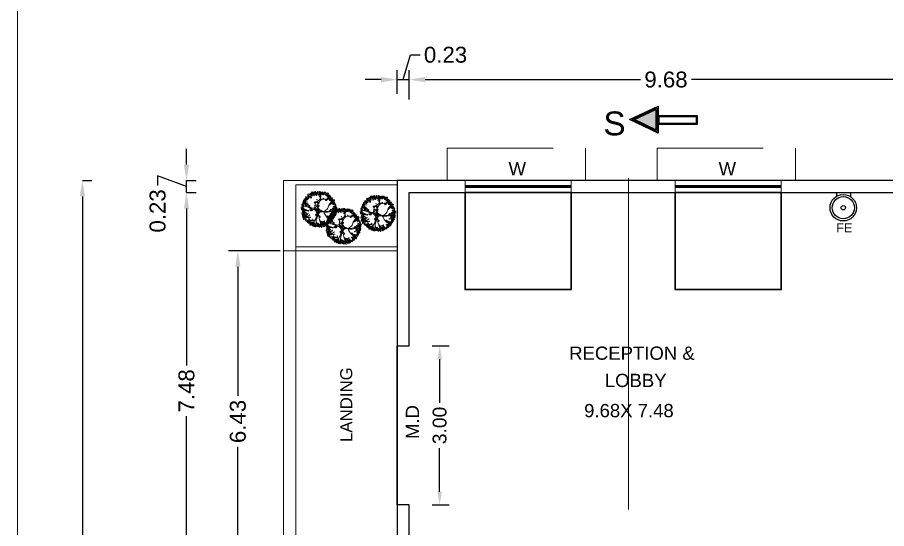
# Model space of a CAD drawing. Header units: metres. Extents: x -278 to 15491, y -352 to 277.
# Drawn here: x 15262.32 to 15278.71, y -304.49 to -294.85 of the extents above; entities that cross this region are included whole.
import ezdxf

# ---------------------------------------------------------------- set-up
doc = ezdxf.new("R2010")
doc.units = ezdxf.units.M
doc.header["$MEASUREMENT"] = 0
doc.linetypes.add('CABLIN', pattern=[0.35, 0.25, -0.1])
doc.linetypes.add('DASHDOT2', pattern=[0.5, 0.25, -0.125, 0, -0.125])
for name, color, linetype in [('0 @ 1', 7, 'Continuous'), ('BLK_1_FLR_0_CARPET_AREA', 10, 'Continuous'), ('BLK_1_FLR_0_EXIT_WIDTH_DOOR', 2, 'Continuous')]:
    doc.layers.add(name, color=color, linetype=linetype)
doc.layers.add('BLK_1_FLR_0_BLT_UP_AREA', color=26, linetype='Continuous', plot=False)
doc.layers.add('BLK_1_FLR_0_ROOM_1_LIGHT_VENTILATION_1', color=232, linetype='Continuous', lineweight=30)
doc.layers.add('G.F PLANTS', color=102, linetype='Continuous', lineweight=13)
doc.styles.add('arial', font='arial.ttf')
doc.styles.get("Standard").update_dxf_attribs({"font": 'arial.ttf'})
doc.dimstyles.new('Annotative', dxfattribs={"dimscale": 0, "dimtxt": 0.3, "dimasz": 0.3, "dimexe": 0.18, "dimexo": 0.0625, "dimgap": 0.09, "dimtad": 0, "dimzin": 0, "dimdsep": 46, "dimtxsty": 'Standard', "dimcen": 0.09, "dimadec": 0, "dimazin": 0, "dimtfac": 1, "dimtofl": 0, "dimtmove": 0, "dimatfit": 3, "dimfxl": 0, "dimtolj": 1, "dimtzin": 0, "dimarcsym": 0})
doc.dimstyles.new('Standard$0', dxfattribs={"dimtxt": 0.5, "dimasz": 0.5, "dimexe": 0, "dimexo": 1, "dimgap": 0, "dimtad": 0, "dimdec": 4, "dimzin": 0, "dimdsep": 46, "dimlunit": 4, "dimtxsty": 'Standard', "dimcen": 0.09, "dimadec": 0, "dimazin": 0, "dimtfac": 1, "dimtdec": 4, "dimtofl": 0, "dimtmove": 0, "dimatfit": 3, "dimfxl": 0, "dimtolj": 1, "dimtzin": 0, "dimarcsym": 0})

# ---------------------------------------------------------------- blocks, each defined once
blk = doc.blocks.new('A$C7A7C7813')
at = {"layer": 'G.F PLANTS'}
for centre, radius in [((79.4, 178.6), 1.98), ((84.8, 175.7), 2.54), ((91.9, 178.8), 1.98), ((98.2, 179.3), 0.865), ((100.9, 178.8), 0.865), ((108.5, 177.4), 0.865), ((119.2, 177.5), 1.34), ((13.2, 137.3), 0.865), ((18.7, 135.3), 1.98), ((18.4, 143.1), 1.34), ((22.1, 138.7), 2.54), ((23.7, 131.8), 1.34), ((23.4, 144.3), 0.865), ((26.4, 150.5), 2.54), ((27.4, 143.3), 1.34), ((30.7, 131.7), 3.92), ((30.6, 139.6), 1.98), ((30.5, 149.6), 0.865), ((33.9, 153.6), 2.54), ((36.7, 159.8), 1.34), ((38.2, 151.6), 1.98), ((38.7, 155.3), 0.865), ((43, 159.8), 3.92), ((44.1, 151.5), 2.54), ((44.9, 168), 1.34), ((45.1, 145.5), 1.34), ((46.5, 164.4), 0.865), ((48.7, 159.9), 0.865), ((50.5, 165.5), 2.54), ((50.8, 152.2), 0.865), ((52.8, 159.8), 1.34), ((57, 167.8), 3.92), ((55.3, 155.5), 1.98), ((55.5, 147), 0.865), ((56.6, 161.7), 1.34), ((60.2, 139.8), 0.865), ((61.9, 156.2), 1.98), ((62.3, 161.4), 1.34), ((63.8, 150.3), 0.865), ((64.5, 166.5), 1.34), ((64.8, 171.8), 0.865), ((65.7, 144.5), 0.865), ((67.4, 169.3), 1.98), ((67.4, 174.2), 1.34), ((67.5, 141.1), 0.865), ((71.5, 168.4), 1.34), ((71.5, 176.3), 0.865), ((72.7, 172.6), 1.98), ((76.2, 166), 1.98), ((77.5, 154), 1.34), ((79.4, 172.3), 1.34), ((83.9, 160.7), 2.54), ((83.9, 169.6), 1.98), ((90.6, 169.1), 3.92), ((92.1, 160.9), 1.98), ((92.8, 156.2), 1.34), ((94.6, 164.3), 1.34), ((94.8, 176.3), 0.865), ((99.3, 146.3), 0.865), ((100, 172.6), 1.34), ((99.9, 176.2), 0.865), ((102, 162.1), 0.865), ((103.2, 149.6), 0.865), ((104, 175.5), 1.34), ((104.3, 154.8), 0.865), ((104.7, 170), 0.865), ((104.9, 166.3), 0.865), ((106.2, 171.8), 0.865), ((107.2, 155.7), 0.865), ((109.4, 173.6), 2.54), ((107.8, 169.2), 0.865), ((109.1, 157.6), 0.865), ((111.5, 162), 2.54), ((113, 168.1), 1.34), ((112.8, 176), 0.865), ((114, 172.1), 0.865), ((116.6, 175), 1.34), ((118.1, 170.6), 2.54), ((118.1, 165.6), 0.865), ((120.1, 161.5), 0.865), ((120.8, 168.5), 0.865), ((121.7, 164.1), 0.865), ((122.8, 174.2), 0.865), ((123.1, 159.3), 0.865), ((124.6, 139.1), 0.865), ((126.2, 171.1), 1.34), ((128.6, 168.1), 1.98), ((128, 139.1), 0.865), ((129, 141), 0.865), ((129.5, 142.9), 0.865), ((132.1, 157.2), 0.865), ((133.4, 145.2), 0.865), ((134.9, 152.6), 1.98), ((135.1, 142.9), 1.98), ((134.1, 161), 0.865), ((135.3, 167.6), 1.34), ((135.2, 164.9), 0.865), ((137.3, 146.9), 1.34), ((137, 157.6), 0.865), ((137.9, 157.6), 0.865), ((139.7, 161.4), 1.98), ((138.8, 151.4), 0.865), ((144.6, 155), 3.92), ((143.5, 146.8), 1.34), ((147.3, 141.5), 1.34), ((149.9, 145.9), 2.54), ((149.8, 134.9), 1.98), ((151, 139.1), 0.865), ((152.9, 157.7), 1.34), ((154.1, 148.5), 1.34), ((153.9, 135.7), 0.865), ((154.3, 132.4), 0.865), ((157.8, 140.7), 3.92), ((154.9, 142), 0.865), ((156.1, 154.4), 0.865), ((160.1, 136.1), 0.865), ((162.6, 137.4), 1.34), ((162.7, 145.2), 0.865), ((164.4, 134.1), 0.865), ((169.3, 134.4), 1.34), ((3.6, 93.5), 2.54), ((3.9, 114.2), 0.865), ((7.4, 86.3), 3.92), ((5.1, 108.1), 0.865), ((5.3, 124.4), 0.865), ((6.7, 104.9), 1.44), ((9.2, 98.6), 2.54), ((10.6, 114.1), 3.92), ((7.6, 108.7), 0.743), ((8.5, 117.6), 0.865), ((10.2, 92.5), 1.98), ((9.8, 121.1), 0.865), ((11.1, 105), 1.98), ((10.7, 132), 0.865), ((12.6, 124), 1.34), ((13.4, 107.6), 0.865), ((17.3, 128.5), 3.92), ((14.4, 90.3), 0.865), ((14.9, 101.5), 0.865), ((15.3, 122.3), 0.865), ((15.5, 116.9), 0.865), ((17.5, 108.2), 1.34), ((18.9, 101.9), 2.54), ((17.4, 112.4), 0.865), ((19.7, 120.2), 1.98), ((19.5, 95), 1.34), ((24, 124.7), 0.865), ((24.1, 93.6), 0.865), ((26.2, 127.2), 1.98), ((25.5, 118.3), 0.865), ((28.6, 118.2), 1.34), ((31.2, 114), 0.865), ((32.8, 120.7), 1.34), ((34.3, 112.4), 1.34), ((35.6, 126.8), 0.865), ((39.4, 130.9), 1.34), ((54.7, 105.6), 1.34), ((58.8, 101), 1.34), ((145.3, 116.2), 2.54), ((147.3, 119.1), 0.865), ((148.2, 112.8), 0.865), ((148.8, 122.4), 0.865), ((150.9, 100.1), 1.34), ((153.7, 125.7), 0.865), ((154.6, 120.9), 0.865), ((154.7, 129.5), 0.865), ((157.8, 130.4), 2.54), ((159.9, 125.1), 0.865), ((162.9, 131.3), 0.865), ((163.2, 118.8), 0.865), ((164.8, 124.8), 1.34), ((169.2, 119.4), 3.92), ((169.8, 126.9), 2.54), ((170.3, 89.3), 2.54), ((168.8, 113.9), 0.865), ((171.6, 110.1), 2.54), ((170, 98.5), 0.865), ((170.4, 94.2), 0.865), ((173.8, 124.4), 0.865), ((174.7, 114.6), 1.34), ((174.7, 91.1), 1.34), ((176.2, 100.5), 2.54), ((176.6, 93.9), 2.54), ((175.1, 111.9), 0.865), ((175.2, 121), 0.865), ((175.9, 105.6), 0.865), ((179.2, 111.8), 2.54), ((178.1, 92.1), 0.865), ((181.4, 101.9), 2.54), ((181.2, 119), 1.98), ((181, 91), 1.34), ((180.7, 103.1), 0.865), ((182.5, 96.9), 0.865), ((0.9, 87.3), 0.865), ((2.7, 81.8), 0.865), ((4.3, 77.2), 2.54), ((5.4, 65.5), 2.54), ((6.9, 85.6), 0.865), ((8.5, 71.3), 1.98), ((8.4, 80.4), 0.865), ((9.7, 62.8), 0.865), ((12.8, 55.2), 1.98), ((12.3, 77.8), 0.865), ((12.2, 57.9), 0.865), ((14, 83.4), 2.54), ((13.9, 65.2), 1.98), ((14.7, 72.5), 2.54), ((13.9, 61.4), 0.865), ((15.1, 50.2), 1.34), ((16.9, 49.4), 0.865), ((18.6, 62), 1.34), ((19.5, 57), 1.98), ((19.1, 69.4), 1.34), ((21.9, 43.3), 3.92), ((18.9, 53.7), 0.865), ((19.8, 51.7), 0.865), ((20.6, 81.5), 1.34), ((20.7, 75.7), 0.865), ((20.8, 52.7), 0.865), ((24.7, 49.1), 1.34), ((25.8, 60.8), 0.865), ((26.2, 56.9), 0.865), ((27.3, 63.6), 0.865), ((29.2, 54.5), 2.54), ((27.9, 70.3), 0.865), ((28.4, 75.6), 0.865), ((28.8, 66.9), 0.865), ((33.2, 72.1), 0.865), ((35.6, 71.6), 0.865), ((38.8, 50), 1.98), ((38.9, 44.2), 0.865), ((42.5, 56.6), 0.865), ((45.2, 45.1), 0.865), ((49.1, 48.8), 0.865), ((53, 51.6), 0.865), ((56.9, 83.8), 1.34), ((62, 82.7), 2.54), ((76.1, 51.1), 1.34), ((79, 56.4), 2.54), ((104, 86.7), 0.865), ((110.2, 84.7), 2.54), ((120.2, 62.3), 2.54), ((123.7, 84), 0.865), ((123.8, 64.3), 0.865), ((137.8, 69.8), 0.865), ((153.3, 50.8), 0.865), ((156.5, 82.5), 2.54), ((157.2, 51.7), 0.865), ((157.6, 77.2), 0.865), ((158.5, 46.9), 0.865), ((158.8, 63.7), 0.865), ((160.2, 57), 0.865), ((161.9, 60.8), 1.98), ((162.5, 45.4), 2.54), ((161.6, 84.8), 0.865), ((161.6, 55), 0.865), ((163, 79.5), 0.865), ((164.3, 71.3), 0.865), ((166.3, 50.6), 2.54), ((166.6, 56.9), 2.54), ((165.3, 78), 0.865), ((165.7, 72.7), 0.865), ((165.8, 79.4), 0.865), ((166.2, 47.3), 0.865), ((167.1, 65.8), 1.34), ((169.1, 44.9), 2.54), ((170.8, 72.4), 3.92), ((168.7, 79.4), 0.865), ((171.6, 64.5), 2.54), ((170.3, 87), 0.865), ((170.2, 55.8), 0.865), ((171.1, 77.9), 0.865), ((171.7, 58.2), 0.865), ((173.1, 83.1), 0.865), ((174.3, 52.4), 1.98), ((173.7, 87.4), 0.865), ((176.7, 85), 2.54), ((175.2, 63.4), 0.865), ((175.8, 74.4), 0.865), ((178.1, 63.8), 0.865), ((178.8, 81.1), 0.865), ((179.8, 76.6), 1.34), ((179.6, 71.5), 0.865), ((20.5, 36.4), 0.865), ((28.3, 26.9), 3.92), ((25.3, 36.3), 0.865), ((27.7, 32.9), 0.865), ((32.4, 28.5), 0.865), ((33, 32.8), 0.865), ((35, 39.5), 0.865), ((36.1, 34.7), 1.98), ((36.3, 19.8), 1.98), ((36.2, 24.5), 1.34), ((38.2, 27.9), 0.865), ((39.6, 28.9), 0.865), ((42.4, 38.4), 2.54), ((43, 18.3), 2.54), ((43.4, 22.9), 1.34), ((47.1, 31.4), 3.92), ((46.6, 18.2), 0.865), ((47.2, 22.5), 0.865), ((48.6, 20.4), 1.34), ((49.9, 11.7), 1.34), ((50.2, 27.7), 0.865), ((51.1, 26.7), 0.865), ((51.5, 20), 0.865), ((52.8, 40.1), 0.865), ((54.6, 21.4), 1.98), ((54.1, 34.4), 0.865), ((57.8, 14.4), 3.92), ((56.6, 25.2), 1.98), ((56.5, 34.8), 0.865), ((59, 41), 0.865), ((63.7, 21.3), 2.54), ((62.2, 29.9), 0.865), ((64.3, 11.6), 0.865), ((64.4, 18.3), 0.865), ((67.2, 14), 0.865), ((72, 39.2), 1.34), ((74.6, 11.5), 2.54), ((73.4, 5.6), 1.34), ((73.2, 26.3), 0.865), ((74.8, 19.2), 1.98), ((75, 23), 0.865), ((75.2, 30.6), 0.865), ((76.8, 13.3), 0.865), ((81.2, 3.9), 3.92), ((81.1, 13.7), 0.865), ((87.3, 10.7), 0.865), ((88.7, 6.4), 0.865), ((95.6, 3), 2.54), ((94.5, 8.1), 1.34), ((95.4, 36), 0.865), ((97.6, 39.6), 2.54), ((100.9, 5.3), 1.98), ((100.6, 27.3), 0.865), ((102.1, 33), 0.865), ((105.5, 21), 2.54), ((104.7, 15.2), 0.865), ((105.9, 29), 1.34), ((106.5, 8), 0.865), ((111.1, 13), 3.92), ((108.9, 3.5), 1.34), ((112.4, 16.1), 0.865), ((114.9, 22.7), 0.865), ((117.7, 6.9), 2.54), ((116.6, 11.2), 0.865), ((118.1, 14), 0.865), ((121.3, 16), 1.98), ((126, 10.3), 3.92), ((125.4, 16.8), 0.865), ((126.4, 24), 0.865), ((131.7, 18.5), 1.34), ((131.6, 14.3), 0.865), ((134.4, 24.8), 2.54), ((137.5, 13.3), 2.54), ((136, 19.5), 0.865), ((138.7, 31.2), 0.692), ((139.7, 17.9), 1.34), ((141.3, 38.6), 2.54), ((142.2, 25.3), 0.865), ((142.5, 34.2), 0.865), ((144.8, 24.3), 2.54), ((145.4, 35.6), 0.865), ((146.3, 30.8), 0.865), ((151.5, 21.5), 3.92), ((150.2, 38.9), 0.865), ((151.1, 35.5), 0.865), ((152.9, 40), 2.54), ((154.3, 36.5), 1.98), ((153.9, 30.2), 0.865), ((158.7, 29.2), 0.865), ((158.7, 28.2), 0.865), ((160.4, 35.6), 2.54), ((163.3, 39.4), 2.54), ((161.6, 31.5), 0.865), ((166.5, 35.7), 0.865), ((169.5, 41.4), 0.865), ((169.9, 36.6), 0.865)]:
    blk.add_circle(centre, radius, dxfattribs=at)
for centre, radius, start, end in [((86.2, 130.5), 2.86, 345.9323, 90.1243), ((87.5, 132.2), 2.08, 333.3207, 124.2818), ((88.3, 133.8), 1.85, 342.1253, 158.032), ((93.3, 145.8), 1.82, 332.5763, 150.629), ((93.8, 146.6), 1.87, 345.2296, 142.1364), ((94.5, 147.2), 2.21, 20.0327, 147.7728), ((41.8, 87.8), 2.56, 116.4033, 252.3348), ((43, 88), 2.29, 94.779, 262.6718), ((45.5, 88.2), 2.39, 108.2033, 243.3976), ((48, 88), 3.17, 122.2877, 213.7845), ((68.7, 90.1), 5.53, 134.1728, 214.2429), ((69.6, 90.5), 5.02, 126.6382, 231.1142), ((75.4, 90.8), 7.53, 145.7246, 227.0044), ((84.8, 100.3), 3.88, 0.0177, 157.3805), ((84.8, 102.9), 3.01, 18.441, 147.1137), ((85, 105.1), 2.44, 19.9635, 160.4407), ((88.5, 87.7), 4.42, 142.6733, 313.1502), ((139.1, 87), 3.55, 332.0565, 81.6732), ((141.5, 88.2), 3.11, 309.6877, 110.7148), ((142.6, 88.9), 3.36, 307.5918, 112.8079), ((95.8, 85.7), 18.4, 225.9433, 269.2277), ((88.1, 55.7), 2.25, 202.8536, 23.2761), ((88.3, 53.2), 2.08, 174.8355, 347.2864), ((88.7, 51.2), 2.15, 178.5406, 334.0351), ((89.7, 51.2), 3.54, 216.2448, 291.2103), ((102.2, 74.8), 7.97, 283.2849, 43.993), ((114.9, 72), 8.59, 323.5499, 84.3579), ((118.1, 73.9), 8.73, 326.984, 66.9622), ((120.5, 75.1), 8.27, 330.4088, 65.4474)]:
    blk.add_arc(centre, radius, start, end, dxfattribs=at)
for points in [[(96.5, 179.6), (97.9, 163.6), (91, 145.1), (85.4, 130.1), (84, 117.6)], [(84, 117.6), (65.1, 134.5), (58.8, 156.2), (62.9, 174.8)], [(116, 176.4), (91.3, 136.6), (89.2, 98.5), (102.7, 81.8), (127.7, 84), (144.3, 95.7), (154.1, 123.1), (170.9, 131.7)], [(86.9, 118.9), (107.9, 133.7), (128, 136.7), (153.8, 154.6)], [(3.6, 99), (30, 90.2), (49.5, 91.2), (69.2, 95.1)], [(4.9, 73.5), (38.3, 84.7), (76.1, 81.8), (85.1, 62.1), (73.5, 37.4), (69.5, 5)], [(82.7, 91.5), (79.6, 88.7), (82.7, 81.7), (92.5, 78.2), (90.1, 86.7), (82.7, 91.5), (77.1, 93.6), (73.9, 88), (85, 75.8), (93, 71.6), (103.8, 76.4), (89.8, 89.4), (85.4, 99), (79.9, 96.5), (71.2, 92.6), (73.4, 83.7)], [(105.9, 3.2), (94.3, 33.5), (94.5, 66.8), (120.2, 66.4), (139.7, 83.8), (179.9, 77.8)], [(90.1, 2.1), (89.8, 27.8), (87, 47.9), (85.1, 63)]]:
    blk.add_spline(points, degree=3, dxfattribs=at)
for points, knots in [([(9.1, 122.7), (37, 106.3), (77.3, 82.5), (83.9, 107.2), (84, 117.6)], [0, 0, 0, 0, 293.483091, 424.50316, 424.50316, 424.50316, 424.50316]), ([(90, 24.9), (90, 24.9), (90, 24.9), (90.1, 24.7), (90.3, 24.6), (90.5, 24.3), (90.7, 24.2), (90.9, 24), (91.1, 23.9), (91.3, 23.7), (91.4, 23.7), (91.6, 23.6), (91.7, 23.5), (91.9, 23.5), (92, 23.4), (92.3, 23.3), (92.5, 23.3), (92.8, 23.2), (92.9, 23.2), (93.3, 23.2), (93.4, 23.2), (93.6, 23.2), (93.7, 23.3), (93.9, 23.3), (94, 23.3), (94.1, 23.3), (94.2, 23.4), (94.4, 23.4), (94.5, 23.5), (94.8, 23.6), (94.9, 23.6), (95.2, 23.8), (95.4, 24), (95.6, 24.2), (95.7, 24.3), (95.9, 24.5), (96, 24.6), (96.1, 24.7), (96.2, 24.8), (96.3, 25), (96.4, 25.1), (96.5, 25.3), (96.5, 25.4), (96.6, 25.5), (96.7, 25.6), (96.7, 25.7), (96.7, 25.7), (96.7, 25.8)], [19.238793, 19.238793, 19.238793, 19.238793, 19.269207, 19.269207, 20.939555, 20.939555, 22.251397, 22.251397, 23.56324, 23.56324, 24.297324, 24.297324, 24.881625, 24.881625, 25.465925, 25.465925, 26.210517, 26.210517, 26.95511, 26.95511, 27.50252, 27.50252, 27.897022, 27.897022, 28.222832, 28.222832, 28.548642, 28.548642, 29.089699, 29.089699, 29.630755, 29.630755, 30.810901, 30.810901, 31.574113, 31.574113, 32.337326, 32.337326, 33.100538, 33.100538, 33.996134, 33.996134, 34.790658, 34.790658, 35.585182, 35.585182, 35.806323, 35.806323, 35.806323, 35.806323]), ([(90.2, 21), (90.2, 21), (90.3, 20.9), (90.4, 20.9), (90.5, 20.9), (90.7, 20.7), (90.9, 20.7), (91.3, 20.6), (91.4, 20.5), (91.8, 20.4), (92.1, 20.4), (92.5, 20.3), (92.8, 20.3), (93.3, 20.3), (93.4, 20.3), (93.8, 20.3), (94, 20.3), (94.3, 20.4), (94.5, 20.4), (94.9, 20.5), (95.1, 20.5), (95.6, 20.7), (95.9, 20.8), (96.5, 21.1), (96.7, 21.3), (97.1, 21.5), (97.2, 21.6), (97.4, 21.8), (97.6, 21.9), (97.8, 22.1), (97.9, 22.2), (97.9, 22.3)], [24.255114, 24.255114, 24.255114, 24.255114, 24.440031, 24.440031, 24.710969, 24.710969, 25.252843, 25.252843, 25.794718, 25.794718, 26.336593, 26.336593, 26.988456, 26.988456, 27.36064, 27.36064, 27.748022, 27.748022, 28.135404, 28.135404, 28.597557, 28.597557, 29.368429, 29.368429, 30.139302, 30.139302, 30.616587, 30.616587, 31.093873, 31.093873, 31.541451, 31.541451, 31.541451, 31.541451]), ([(90.3, 19.3), (90.3, 19.3), (90.3, 19.3), (90.5, 19.3), (90.6, 19.2), (91, 19.1), (91.1, 19.1), (91.5, 19), (91.7, 18.9), (92.3, 18.8), (92.7, 18.8), (93.3, 18.8), (93.5, 18.8), (93.8, 18.8), (94, 18.8), (94.2, 18.8), (94.4, 18.9), (94.6, 18.9), (94.7, 18.9), (95.1, 19), (95.4, 19.1), (95.8, 19.2), (96.1, 19.3), (96.5, 19.5), (96.7, 19.6), (97.1, 19.8), (97.3, 19.9), (97.7, 20.2), (97.9, 20.3), (98.2, 20.6), (98.4, 20.7), (98.5, 20.8)], [24.95778, 24.95778, 24.95778, 24.95778, 25.039108, 25.039108, 25.431106, 25.431106, 25.823103, 25.823103, 26.2151, 26.2151, 26.999095, 26.999095, 27.328297, 27.328297, 27.615317, 27.615317, 27.83727, 27.83727, 28.059222, 28.059222, 28.503126, 28.503126, 28.94703, 28.94703, 29.390934, 29.390934, 29.834838, 29.834838, 30.460166, 30.460166, 30.884045, 30.884045, 30.884045, 30.884045])]:
    blk.add_open_spline(points, degree=3, knots=knots, dxfattribs=at)
blk = doc.blocks.new('*D18')
at = {"color": 0, "lineweight": -2, "ltscale": 10}
for p, q in [((15269.711, -296.289), (15269.711, -295.84)), ((15279.395, -296.289), (15279.395, -295.84)), ((15270.011, -296.02), (15274.073, -296.02)), ((15279.095, -296.02), (15275.033, -296.02))]:
    blk.add_line(p, q, dxfattribs=at)
at = {"color": 0, "lineweight": 0, "ltscale": 10}
for points in [[(15270.011, -295.97), (15270.011, -296.07), (15269.711, -296.02)], [(15279.095, -295.97), (15279.095, -296.07), (15279.395, -296.02)]]:
    blk.add_solid(points, dxfattribs=at)
at = {"layer": 'Defpoints', "color": 0, "lineweight": 0, "ltscale": 10}
for p in [(15279.395, -296.02), (15269.711, -296.352), (15279.395, -296.352)]:
    blk.add_point(p, dxfattribs=at)
at = {"color": 0, "lineweight": 0, "ltscale": 10, "insert": (15274.553, -296.02), "char_height": 0.3, "attachment_point": 5}
blk.add_mtext('\\A1;9.68', dxfattribs=at)
blk = doc.blocks.new('*D72')
at = {"color": 0, "lineweight": -2, "ltscale": 10}
for p, q in [((15265.511, -298.152), (15265.691, -298.152)), ((15265.511, -298.452), (15265.511, -301.413)), ((15265.511, -305.332), (15265.511, -302.371)), ((15265.511, -305.632), (15265.691, -305.632))]:
    blk.add_line(p, q, dxfattribs=at)
at = {"color": 0, "lineweight": 0, "ltscale": 10}
for points in [[(15265.461, -298.452), (15265.561, -298.452), (15265.511, -298.152)], [(15265.461, -305.332), (15265.561, -305.332), (15265.511, -305.632)]]:
    blk.add_solid(points, dxfattribs=at)
at = {"layer": 'Defpoints', "color": 0, "lineweight": 0, "ltscale": 10}
for p in [(15265.511, -298.152), (15265.511, -298.152), (15265.511, -305.632)]:
    blk.add_point(p, dxfattribs=at)
at = {"color": 0, "lineweight": 0, "ltscale": 10, "insert": (15265.511, -301.892), "char_height": 0.3, "attachment_point": 5, "rotation": 90}
blk.add_mtext('\\A1;7.48', dxfattribs=at)
blk = doc.blocks.new('*D73')
at = {"color": 0, "lineweight": -2, "ltscale": 10}
for p, q in [((15265.511, -297.624), (15265.511, -297.324)), ((15265.511, -298.038), (15264.967, -297.837)), ((15264.967, -297.837), (15264.967, -298.017)), ((15265.511, -297.924), (15265.691, -297.924)), ((15265.511, -298.152), (15265.511, -297.924)), ((15265.511, -298.152), (15265.691, -298.152)), ((15265.511, -298.452), (15265.511, -298.752))]:
    blk.add_line(p, q, dxfattribs=at)
at = {"color": 0, "lineweight": 0, "ltscale": 10}
for points in [[(15265.461, -297.624), (15265.561, -297.624), (15265.511, -297.924)], [(15265.461, -298.452), (15265.561, -298.452), (15265.511, -298.152)]]:
    blk.add_solid(points, dxfattribs=at)
at = {"layer": 'Defpoints', "color": 0, "lineweight": 0, "ltscale": 10}
for p in [(15265.511, -297.924), (15265.511, -297.924), (15265.511, -298.152)]:
    blk.add_point(p, dxfattribs=at)
at = {"color": 0, "lineweight": 0, "ltscale": 10, "insert": (15264.967, -298.497), "char_height": 0.3, "attachment_point": 5, "rotation": 90}
blk.add_mtext('\\A1;0.23', dxfattribs=at)
blk = doc.blocks.new('*D74')
at = {"color": 0, "lineweight": -2, "ltscale": 10}
for p, q in [((15263.548, -297.924), (15263.728, -297.924)), ((15263.548, -298.224), (15263.548, -312.339)), ((15263.548, -327.644), (15263.548, -313.528)), ((15263.548, -327.944), (15263.728, -327.944))]:
    blk.add_line(p, q, dxfattribs=at)
at = {"color": 0, "lineweight": 0, "ltscale": 10}
for points in [[(15263.498, -298.224), (15263.598, -298.224), (15263.548, -297.924)], [(15263.498, -327.644), (15263.598, -327.644), (15263.548, -327.944)]]:
    blk.add_solid(points, dxfattribs=at)
at = {"layer": 'Defpoints', "color": 0, "lineweight": 0, "ltscale": 10}
for p in [(15263.548, -297.924), (15263.548, -297.924), (15263.548, -327.944)]:
    blk.add_point(p, dxfattribs=at)
at = {"color": 0, "lineweight": 0, "ltscale": 10, "insert": (15263.548, -312.934), "char_height": 0.3, "attachment_point": 5, "rotation": 90}
blk.add_mtext('\\A1;30.02', dxfattribs=at)
blk = doc.blocks.new('GRT')
for p, q in [((5950.794, 119.102), (5950.794, 118.996)), ((5951.195, 118.984), (5951.195, 119.09))]:
    blk.add_line(p, q)
at = {"linetype": 'ByBlock', "ltscale": 0.5}
blk.add_line((5950.794, 119.102), (5951.195, 119.102), dxfattribs=at)
for radius in [0.367, 0.308, 0.0591]:
    blk.add_circle((5950.985, 118.683), radius)
blk = doc.blocks.new('GRYTI')
at = {"lineweight": 0, "xscale": 0.6810746850801825, "yscale": 0.6810746850801825, "zscale": 0.6810746850801825}
blk.add_blockref('GRT', (11224.832, -379.269), dxfattribs=at)
at = {"lineweight": 0}
blk.add_text('FE', height=0.1703, dxfattribs=at).set_placement((15277.764, -298.902))
blk = doc.blocks.new('dryyi')
at = {"lineweight": -2, "ltscale": 10}
h = blk.add_hatch(color=1, dxfattribs=at)
h.dxf.hatch_style = 1
h.paths.add_polyline_path([(7748.02, 495.873), (7747.828, 496.277), (7747.635, 495.873)])
at = {"color": 1, "lineweight": -2, "ltscale": 10}
for points in [[(7747.571, 495.833), (7747.828, 496.369), (7748.084, 495.833)], [(7747.603, 495.853), (7747.828, 496.323), (7748.052, 495.853)], [(7747.635, 495.873), (7747.828, 496.277), (7748.02, 495.873)], [(7747.738, 495.832), (7747.905, 495.832), (7747.905, 495.096), (7747.738, 495.096)], [(7747.758, 495.812), (7747.885, 495.812), (7747.885, 495.116), (7747.758, 495.116)]]:
    blk.add_lwpolyline(points, close=True, dxfattribs=at)
blk = doc.blocks.new('*D275')
at = {"color": 0, "lineweight": -2, "ltscale": 10}
for p, q in [((15267.279, -299.252), (15266.3, -299.252)), ((15266.48, -299.552), (15266.48, -301.989)), ((15266.48, -305.387), (15266.48, -302.95)), ((15267.279, -305.687), (15266.3, -305.687))]:
    blk.add_line(p, q, dxfattribs=at)
at = {"color": 0, "lineweight": 0, "ltscale": 10}
for points in [[(15266.43, -299.552), (15266.53, -299.552), (15266.48, -299.252)], [(15266.43, -305.387), (15266.53, -305.387), (15266.48, -305.687)]]:
    blk.add_solid(points, dxfattribs=at)
at = {"layer": 'Defpoints', "color": 0, "lineweight": 0, "ltscale": 10}
for p in [(15266.48, -299.252), (15267.342, -299.252), (15267.342, -305.687)]:
    blk.add_point(p, dxfattribs=at)
at = {"color": 0, "lineweight": 0, "ltscale": 10, "insert": (15266.48, -302.47), "char_height": 0.3, "attachment_point": 5, "rotation": 90}
blk.add_mtext('\\A1;6.43', dxfattribs=at)
blk = doc.blocks.new('*D277')
at = {"color": 0, "lineweight": -2, "ltscale": 10}
for p, q in [((15269.596, -296.02), (15269.737, -295.552)), ((15269.737, -295.552), (15269.917, -295.552)), ((15269.482, -296.289), (15269.482, -295.84)), ((15269.711, -296.393), (15269.711, -295.84)), ((15269.182, -296.02), (15268.882, -296.02)), ((15269.482, -296.02), (15269.711, -296.02)), ((15270.011, -296.02), (15270.311, -296.02))]:
    blk.add_line(p, q, dxfattribs=at)
at = {"color": 0, "lineweight": 0, "ltscale": 10}
for points in [[(15269.182, -295.97), (15269.182, -296.07), (15269.482, -296.02)], [(15270.011, -295.97), (15270.011, -296.07), (15269.711, -296.02)]]:
    blk.add_solid(points, dxfattribs=at)
at = {"layer": 'Defpoints', "color": 0, "lineweight": 0, "ltscale": 10}
for p in [(15269.711, -296.02), (15269.482, -296.352), (15269.711, -296.456)]:
    blk.add_point(p, dxfattribs=at)
at = {"color": 0, "lineweight": 0, "ltscale": 10, "insert": (15270.396, -295.552), "char_height": 0.3, "attachment_point": 5}
blk.add_mtext('\\A1;0.23', dxfattribs=at)
blk = doc.blocks.new('*D288')
at = {"layer": 'BLK_1_FLR_0_EXIT_WIDTH_DOOR', "color": 2, "lineweight": -2, "ltscale": 10}
for p, q in [((15270.146, -301.045), (15270.465, -301.045)), ((15270.285, -301.295), (15270.285, -302.118)), ((15270.285, -303.795), (15270.285, -302.972)), ((15270.146, -304.045), (15270.465, -304.045))]:
    blk.add_line(p, q, dxfattribs=at)
at = {"layer": 'BLK_1_FLR_0_EXIT_WIDTH_DOOR', "color": 2, "lineweight": 0, "ltscale": 10}
for points in [[(15270.244, -301.295), (15270.327, -301.295), (15270.285, -301.045)], [(15270.244, -303.795), (15270.327, -303.795), (15270.285, -304.045)]]:
    blk.add_solid(points, dxfattribs=at)
at = {"layer": 'Defpoints', "color": 0, "lineweight": 0, "ltscale": 10}
for p in [(15270.084, -301.045), (15270.285, -301.045), (15270.084, -304.045)]:
    blk.add_point(p, dxfattribs=at)
at = {"layer": 'BLK_1_FLR_0_EXIT_WIDTH_DOOR', "color": 2, "lineweight": -2, "ltscale": 10, "insert": (15270.285, -302.545), "char_height": 0.26, "attachment_point": 5, "rotation": 90}
blk.add_mtext('\\A1;3.00', dxfattribs=at)

msp = doc.modelspace()

# ---------------------------------------------------------------- linework, layer by layer
at = {"linetype": 'CABLIN', "lineweight": 0, "ltscale": 8}
for p, q in [((15270.425, -297.924), (15270.425, -297.314)), ((15270.425, -297.314), (15273.035, -297.314)), ((15273.035, -297.314), (15273.035, -297.924)), ((15274.387, -297.924), (15274.387, -297.314)), ((15274.387, -297.314), (15276.996, -297.314)), ((15276.996, -297.314), (15276.996, -297.924))]:
    msp.add_line(p, q, dxfattribs=at)
at = {"lineweight": 0, "ltscale": 10}
for p, q in [((15267.342, -299.252), (15267.342, -297.926)), ((15267.496, -297.926), (15267.342, -297.926)), ((15270.765, -298.152), (15270.765, -297.924)), ((15270.765, -298.018), (15272.765, -298.018)), ((15272.765, -298.152), (15272.765, -297.924)), ((15274.727, -298.152), (15274.727, -297.924)), ((15274.727, -298.018), (15276.727, -298.018)), ((15276.727, -298.152), (15276.727, -297.924)), ((15269.711, -301.045), (15269.711, -298.152)), ((15270.765, -298.038), (15272.765, -298.038)), ((15270.765, -298.058), (15272.765, -298.058)), ((15274.727, -298.038), (15276.727, -298.038)), ((15274.727, -298.058), (15276.727, -298.058)), ((15269.482, -301.045), (15269.711, -301.045)), ((15269.482, -304.045), (15269.711, -304.045)), ((15269.711, -304.045), (15269.711, -305.742))]:
    msp.add_line(p, q, dxfattribs=at)
at = {"lineweight": 0}
for p, q in [((15269.482, -297.926), (15267.496, -297.926)), ((15267.572, -299.176), (15267.572, -298.002)), ((15269.482, -298.002), (15267.572, -298.002)), ((15310.185, -297.924), (15269.482, -297.924)), ((15269.482, -297.924), (15269.482, -327.944)), ((15287.928, -298.152), (15269.711, -298.152)), ((15269.482, -299.252), (15267.342, -299.252)), ((15269.482, -299.176), (15267.572, -299.176))]:
    msp.add_line(p, q, dxfattribs=at)
at = {"linetype": 'ByBlock', "lineweight": 0, "ltscale": 0.5}
for p, q in [((15267.572, -313.419), (15267.572, -298.448)), ((15267.342, -313.419), (15267.342, -299.252))]:
    msp.add_line(p, q, dxfattribs=at)
at = {"lineweight": 0, "ltscale": 10}
msp.add_lwpolyline([(15262.322, -248.991), (15382.947, -248.991), (15382.947, -334.031), (15262.322, -334.031)], close=True, dxfattribs=at)
at = {"linetype": 'DASHDOT2', "lineweight": 0, "ltscale": 25}
msp.add_lwpolyline([(15273.846, -329.331), (15273.846, -296.516)], dxfattribs=at)
at = {"layer": 'BLK_1_FLR_0_BLT_UP_AREA', "color": 26}
msp.add_lwpolyline([(15288.378, -327.944), (15288.378, -315.6), (15291.73, -315.6), (15291.73, -327.944), (15310.185, -327.944), (15310.185, -297.924), (15269.482, -297.924), (15269.482, -327.944)], close=True, dxfattribs=at)
at = {"layer": 'BLK_1_FLR_0_CARPET_AREA', "color": 15}
msp.add_lwpolyline([(15269.711, -305.632), (15269.711, -304.045), (15269.482, -304.045), (15269.482, -301.045), (15269.711, -301.045), (15269.711, -298.152), (15279.395, -298.152)], dxfattribs=at)
at = {"layer": 'BLK_1_FLR_0_ROOM_1_LIGHT_VENTILATION_1', "color": 1}
for points in [[(15272.765, -298.152), (15270.765, -298.152), (15270.765, -299.982), (15272.765, -299.982)], [(15276.727, -298.152), (15274.727, -298.152), (15274.727, -299.982), (15276.727, -299.982)]]:
    msp.add_lwpolyline(points, close=True, dxfattribs=at)

# ---------------------------------------------------------------- block references
at = {"lineweight": -2, "rotation": 89.99999999999999}
msp.add_blockref('dryyi', (15770.237, -8044.603), dxfattribs=at)
at = {"lineweight": 0, "xscale": -0.0036955052051218, "yscale": 0.0036955052051218, "zscale": 0.0036955052051218, "rotation": 257.2622633250724}
for p in [(15267.606, -298.723), (15268.718, -298.801), (15268.067, -299.043)]:
    msp.add_blockref('A$C7A7C7813', p, dxfattribs=at)
at = {"lineweight": 0}
msp.add_blockref('GRYTI', (0, 0), dxfattribs=at)

# ---------------------------------------------------------------- texts
at = {"style": 'arial'}
msp.add_text('S', height=0.45, dxfattribs=at).set_placement((15273.373, -297.071))
at = {"lineweight": 0}
for s, p in [('W', (15271.584, -297.826)), ('W', (15275.545, -297.826)), ('RECEPTION &', (15272.728, -301.306)), ('LOBBY', (15273.4, -301.82)), ('9.68X 7.48', (15273.01, -302.39))]:
    msp.add_text(s, height=0.25, dxfattribs=at).set_placement(p)
for s, height, p in [('LANDING', 0.2272, (15268.637, -302.858)), ('M.D', 0.25, (15269.896, -302.801))]:
    msp.add_text(s, height=height, rotation=90, dxfattribs=at).set_placement(p)

# ---------------------------------------------------------------- dimensions: what is measured, and where the dimension line sits
at = {"layer": '0 @ 1', "lineweight": 0, "ltscale": 10}
for base, p1, p2, angle, picture, middle in [((15269.711, -296.02), (15269.482, -296.352), (15269.711, -296.456), 180, '*D277', (15270.007, -295.552)), ((15265.511, -298.152), (15265.511, -305.632), (15265.511, -298.152), 270, '*D72', (15265.511, -301.892)), ((15266.4803, -299.2523), (15267.342, -305.687), (15267.342, -299.2523), 270, '*D275', (15266.4803, -302.4696))]:
    dim = msp.add_linear_dim(base=base, p1=p1, p2=p2, angle=angle, dimstyle='Annotative', override={"dimscale": 1, "dimtix": 0, "dimtofl": 0, "dimtmove": 1, "dimatfit": 3, "dimfxl": 7.5, "dimfxlon": 1, "dimarcsym": 1}, dxfattribs=at)
    dim.commit()
    dim.dimension.update_dxf_attribs({"geometry": picture, "text_midpoint": middle})
for p1, p2, distance, picture, middle in [((15269.711, -296.352), (15279.395, -296.352), 0.332, '*D18', (15274.553, -296.02)), ((15263.548, -327.944), (15263.548, -297.924), 0, '*D74', (15263.548, -312.934))]:
    dim = msp.add_aligned_dim(p1=p1, p2=p2, distance=distance, dimstyle='Annotative', override={"dimscale": 1, "dimtix": 0, "dimtofl": 0, "dimtmove": 0, "dimatfit": 3, "dimfxl": 7.5, "dimfxlon": 1, "dimarcsym": 1}, dxfattribs=at)
    dim.commit()
    dim.dimension.update_dxf_attribs({"geometry": picture, "text_midpoint": middle})
dim = msp.add_linear_dim(base=(15265.511, -297.924), p1=(15265.511, -298.152), p2=(15265.511, -297.924), angle=270, dimstyle='Annotative', override={"dimscale": 1, "dimtix": 0, "dimtofl": 0, "dimtmove": 1, "dimatfit": 3, "dimfxl": 7.5, "dimfxlon": 1, "dimarcsym": 1}, dxfattribs=at)
dim.commit()
dim.dimension.update_dxf_attribs({"geometry": '*D73', "text_midpoint": (15264.967, -298.107), "dimtype": 128})
at = {"layer": 'BLK_1_FLR_0_EXIT_WIDTH_DOOR', "color": 2, "lineweight": -2, "ltscale": 10}
dim = msp.add_aligned_dim(p1=(15270.084, -304.045), p2=(15270.084, -301.045), distance=-0.201, dimstyle='Standard$0', override={"dimtxt": 0.26, "dimasz": 0.25, "dimexe": 0.18, "dimexo": 0.0625, "dimgap": 0.09, "dimdec": 2, "dimlunit": 2, "dimclrd": 2, "dimclre": 2, "dimclrt": 2, "dimtdec": 2, "dimfxlon": 0}, dxfattribs=at)
dim.commit()
dim.dimension.update_dxf_attribs({"geometry": '*D288', "text_midpoint": (15270.285, -302.545)})

doc.saveas('drawing.dxf')
